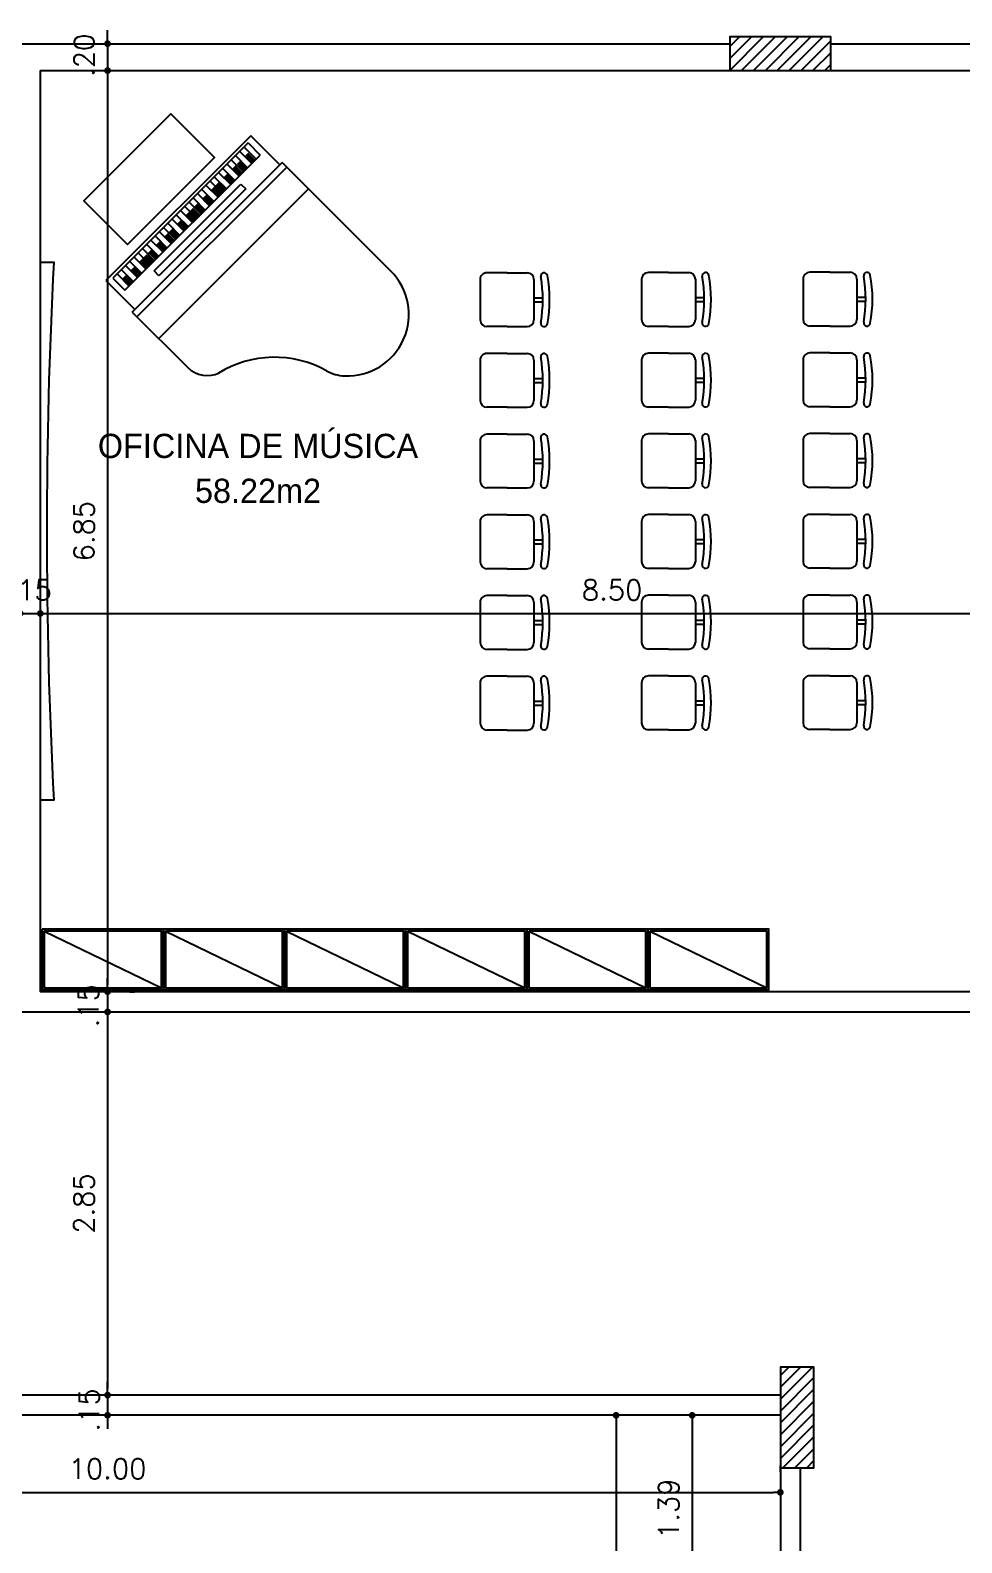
# Model space of a CAD drawing. Header units: millimetres. Extents: x 387 to 811, y 539 to 827.
# Drawn here: x 629.74 to 636.66, y 772.21 to 783.46 of the extents above; entities that cross this region are included whole.
import ezdxf
from ezdxf.enums import TextEntityAlignment as Align

# ---------------------------------------------------------------- set-up
doc = ezdxf.new("R2010")
doc.units = ezdxf.units.MM
for name, color, linetype in [('MOBILIARIO', 3, 'Continuous'), ('PAREDES EM CORTE', 5, 'Continuous'), ('pilar', 4, 'Continuous'), ('TEXTO', 4, 'Continuous')]:
    doc.layers.add(name, color=color, linetype=linetype)
doc.styles.add('ROMANS', font='romans')
doc.dimstyles.new('Cotas_trabalho', dxfattribs={"dimtxt": 0.15, "dimasz": 0.05, "dimexe": 0.2, "dimexo": 0.2, "dimgap": 0.1, "dimtad": 1, "dimzin": 4, "dimdsep": 46, "dimtxsty": 'ROMANS', "dimblk": 'DOT', "dimcen": 0.5, "dimclrd": 256, "dimclre": 256, "dimclrt": 256, "dimadec": 0, "dimazin": 0, "dimtfac": 0.666667, "dimtmove": 2, "dimatfit": 0, "dimldrblk": 'DOT', "dimfxl": 1, "dimtolj": 1, "dimtzin": 4, "dimarcsym": 0})

# ---------------------------------------------------------------- blocks, each defined once
blk = doc.blocks.new('piano')
at = {"layer": 'MOBILIARIO'}
for p, q in [((624.298, -142.108), (623.714, -142.108)), ((624.019, -142.108), (624.019, -143.683)), ((624.248, -142.108), (624.248, -143.683)), ((624.298, -142.108), (624.298, -143.683)), ((624.603, -142.134), (624.298, -142.134)), ((624.603, -143.658), (624.603, -142.134)), ((624.578, -142.185), (624.451, -142.185)), ((624.451, -142.185), (624.451, -143.607)), ((624.578, -142.229), (624.451, -142.229)), ((624.578, -142.274), (624.451, -142.274)), ((624.578, -143.607), (624.578, -142.185)), ((624.578, -142.318), (624.451, -142.318)), ((624.578, -142.362), (624.451, -142.362)), ((624.349, -143.353), (624.349, -142.439)), ((624.349, -142.439), (624.4, -142.439)), ((624.4, -142.439), (624.4, -143.353)), ((624.578, -142.407), (624.451, -142.407)), ((624.578, -142.451), (624.451, -142.451)), ((624.578, -142.496), (624.451, -142.496)), ((624.578, -142.54), (624.451, -142.54)), ((624.578, -142.585), (624.451, -142.585)), ((624.578, -142.629), (624.451, -142.629)), ((624.578, -142.674), (624.451, -142.674)), ((624.578, -142.718), (624.451, -142.718)), ((624.578, -142.762), (624.451, -142.762)), ((624.578, -142.807), (624.451, -142.807)), ((624.578, -142.851), (624.451, -142.851)), ((624.578, -142.896), (624.451, -142.896)), ((624.578, -142.94), (624.451, -142.94)), ((624.578, -142.985), (624.451, -142.985)), ((624.578, -143.029), (624.451, -143.029)), ((624.578, -143.074), (624.451, -143.074)), ((624.578, -143.118), (624.451, -143.118)), ((624.578, -143.163), (624.451, -143.163)), ((624.578, -143.207), (624.451, -143.207)), ((624.578, -143.251), (624.451, -143.251)), ((624.578, -143.296), (624.451, -143.296)), ((624.4, -143.353), (624.349, -143.353)), ((624.578, -143.34), (624.451, -143.34)), ((624.578, -143.385), (624.451, -143.385)), ((624.578, -143.429), (624.451, -143.429)), ((624.578, -143.474), (624.451, -143.474)), ((624.578, -143.518), (624.451, -143.518)), ((624.578, -143.563), (624.451, -143.563)), ((624.578, -143.607), (624.451, -143.607)), ((623.155, -143.683), (624.298, -143.683)), ((624.298, -143.658), (624.603, -143.658))]:
    blk.add_line(p, q, dxfattribs=at)
at = {"layer": 'MOBILIARIO', "const_width": 0.0381}
for points in [[(624.451, -142.248), (624.527, -142.248)], [(624.451, -142.337), (624.527, -142.337)], [(624.451, -142.426), (624.527, -142.426)], [(624.451, -142.47), (624.527, -142.47)], [(624.451, -142.521), (624.527, -142.521)], [(624.451, -142.604), (624.527, -142.604)], [(624.451, -142.693), (624.527, -142.693)], [(624.451, -142.743), (624.527, -142.743)], [(624.451, -142.832), (624.527, -142.832)], [(624.451, -142.915), (624.527, -142.915)], [(624.451, -142.959), (624.527, -142.959)], [(624.451, -143.004), (624.527, -143.004)], [(624.451, -143.099), (624.527, -143.099)], [(624.451, -143.182), (624.527, -143.182)], [(624.451, -143.232), (624.527, -143.232)], [(624.451, -143.321), (624.527, -143.321)], [(624.451, -143.404), (624.527, -143.404)], [(624.451, -143.455), (624.527, -143.455)], [(624.451, -143.537), (624.527, -143.537)]]:
    blk.add_lwpolyline(points, dxfattribs=at)
at = {"layer": 'MOBILIARIO'}
blk.add_lwpolyline([(625.137, -143.353), (625.137, -142.439), (624.679, -142.439), (624.679, -143.353)], close=True, dxfattribs=at)
for centre, radius, start, end in [((623.714, -142.312), 0.203, 90, 161.1598), ((622.751, -142.057), 0.794, 285.9055, 346.5742), ((623.052, -143.114), 0.305, 105.9055, 132.5316), ((623.155, -143.226), 0.457, 132.5316, 270)]:
    blk.add_arc(centre, radius, start, end, dxfattribs=at)
blk = doc.blocks.new('armário')
at = {"layer": 'MOBILIARIO'}
blk.add_line((633.226, -151.317), (632.356, -150.897), dxfattribs=at)
for points in [[(633.241, -151.332), (633.241, -150.882), (632.341, -150.882), (632.341, -151.332)], [(633.226, -151.317), (633.226, -150.897), (632.356, -150.897), (632.356, -151.317)]]:
    blk.add_lwpolyline(points, close=True, dxfattribs=at)
blk = doc.blocks.new('cadeira')
at = {"layer": 'MOBILIARIO'}
for p, q in [((625.829, -144.198), (625.679, -144.198)), ((625.629, -144.548), (625.629, -144.248)), ((626.029, -144.548), (626.029, -144.248)), ((625.629, -144.383), (625.563, -144.383)), ((625.629, -144.413), (625.563, -144.413)), ((625.829, -144.598), (625.679, -144.598))]:
    blk.add_line(p, q, dxfattribs=at)
for points in [[(625.829, -144.198), (625.979, -144.198)], [(625.829, -144.598), (625.979, -144.598)]]:
    blk.add_lwpolyline(points, dxfattribs=at)
for centre, radius, start, end in [((625.554, -144.223), 0.025, 349.6601, 169.6601), ((625.679, -144.248), 0.05, 90, 180), ((625.979, -144.248), 0.05, 0, 90), ((626.513, -144.398), 1, 169.6601, 190.3399), ((626.513, -144.398), 0.95, 169.6601, 190.3399), ((625.554, -144.573), 0.025, 190.3399, 10.3399), ((625.679, -144.548), 0.05, 180, 270), ((625.979, -144.548), 0.05, 270, 0)]:
    blk.add_arc(centre, radius, start, end, dxfattribs=at)
blk = doc.blocks.new('_DOT')
at = {"color": 0, "linetype": 'ByBlock'}
blk.add_line((-0.5, 0), (-1, 0), dxfattribs=at)
at = {"color": 0, "linetype": 'ByBlock', "const_width": 0.5}
blk.add_lwpolyline([(-0.25, 0, 1), (0.25, 0, 1)], format="xyb", close=True, dxfattribs=at)
blk = doc.blocks.new('*D169')
at = {"lineweight": -2}
for p, q in [((629.614, 779.123), (629.564, 779.123)), ((629.664, 779.123), (629.814, 779.123)), ((629.864, 779.123), (629.914, 779.123)), ((629.664, 778.935), (629.664, 778.923))]:
    blk.add_line(p, q, dxfattribs=at)
at = {"layer": 'Defpoints', "color": 0}
for p in [(629.664, 779.135), (629.814, 779.123), (629.814, 779.123)]:
    blk.add_point(p, dxfattribs=at)
at = {"lineweight": -2, "xscale": 0.05, "yscale": 0.05, "zscale": 0.05}
blk.add_blockref('_DOT', (629.664, 779.123), dxfattribs=at)
at = {"lineweight": -2, "xscale": 0.05, "yscale": 0.05, "zscale": 0.05, "rotation": 180}
blk.add_blockref('_DOT', (629.814, 779.123), dxfattribs=at)
at = {"insert": (629.739, 779.298), "char_height": 0.15, "attachment_point": 5, "style": 'ROMANS'}
blk.add_mtext('\\A1;.15', dxfattribs=at)
blk = doc.blocks.new('*D170')
at = {"lineweight": -2}
blk.add_line((629.864, 779.123), (638.264, 779.123), dxfattribs=at)
at = {"layer": 'Defpoints', "color": 0}
for p in [(629.814, 779.123), (638.314, 779.123), (638.314, 779.123)]:
    blk.add_point(p, dxfattribs=at)
at = {"lineweight": -2, "xscale": 0.05, "yscale": 0.05, "zscale": 0.05, "rotation": 180}
blk.add_blockref('_DOT', (629.814, 779.123), dxfattribs=at)
at = {"lineweight": -2, "xscale": 0.05, "yscale": 0.05, "zscale": 0.05}
blk.add_blockref('_DOT', (638.314, 779.123), dxfattribs=at)
at = {"insert": (634.064, 779.298), "char_height": 0.15, "attachment_point": 5, "style": 'ROMANS'}
blk.add_mtext('\\A1;8.50', dxfattribs=at)
blk = doc.blocks.new('*D175')
at = {"lineweight": -2}
for p, q in [((630.314, 783.41), (630.314, 783.46)), ((630.314, 783.36), (630.314, 783.16)), ((630.314, 783.11), (630.314, 783.06))]:
    blk.add_line(p, q, dxfattribs=at)
at = {"layer": 'Defpoints', "color": 0}
for p in [(630.314, 783.36, 54), (630.314, 783.16, 54), (630.314, 783.16)]:
    blk.add_point(p, dxfattribs=at)
at = {"lineweight": -2, "xscale": 0.05, "yscale": 0.05, "zscale": 0.05}
for p, rotation in [((630.314, 783.36), 270), ((630.314, 783.16), 90)]:
    blk.add_blockref('_DOT', p, dxfattribs=dict(at, rotation=rotation))
at = {"insert": (630.14, 783.274), "char_height": 0.15, "attachment_point": 5, "rotation": 90, "style": 'ROMANS'}
blk.add_mtext('\\A1;.20', dxfattribs=at)
blk = doc.blocks.new('*D176')
at = {"lineweight": -2}
for p, q in [((630.314, 783.11), (630.314, 776.36)), ((630.479, 776.31), (630.514, 776.31))]:
    blk.add_line(p, q, dxfattribs=at)
at = {"layer": 'Defpoints', "color": 0}
for p in [(630.314, 783.16, 54), (630.279, 776.31, 54), (630.314, 776.31)]:
    blk.add_point(p, dxfattribs=at)
at = {"lineweight": -2, "xscale": 0.05, "yscale": 0.05, "zscale": 0.05}
for p, rotation in [((630.314, 783.16), 90), ((630.314, 776.31), 270)]:
    blk.add_blockref('_DOT', p, dxfattribs=dict(at, rotation=rotation))
at = {"insert": (630.139, 779.735), "char_height": 0.15, "attachment_point": 5, "rotation": 90, "style": 'ROMANS'}
blk.add_mtext('\\A1;6.85', dxfattribs=at)
blk = doc.blocks.new('*D177')
at = {"lineweight": -2}
for p, q in [((630.314, 776.36), (630.314, 776.41)), ((630.314, 776.31), (630.314, 776.16)), ((630.479, 776.31), (630.514, 776.31)), ((630.314, 776.11), (630.314, 776.06)), ((630.479, 776.16), (630.514, 776.16))]:
    blk.add_line(p, q, dxfattribs=at)
at = {"layer": 'Defpoints', "color": 0}
for p in [(630.279, 776.31, 54), (630.279, 776.16, 54), (630.314, 776.16)]:
    blk.add_point(p, dxfattribs=at)
at = {"lineweight": -2, "xscale": 0.05, "yscale": 0.05, "zscale": 0.05}
for p, rotation in [((630.314, 776.31), 270), ((630.314, 776.16), 90)]:
    blk.add_blockref('_DOT', p, dxfattribs=dict(at, rotation=rotation))
at = {"insert": (630.171, 776.206), "char_height": 0.15, "attachment_point": 5, "rotation": 90, "style": 'ROMANS'}
blk.add_mtext('\\A1;.15', dxfattribs=at)
blk = doc.blocks.new('*D178')
at = {"lineweight": -2}
for p, q in [((630.314, 776.11), (630.314, 773.36)), ((630.479, 776.16), (630.514, 776.16)), ((630.302, 773.31), (630.114, 773.31))]:
    blk.add_line(p, q, dxfattribs=at)
at = {"layer": 'Defpoints', "color": 0}
for p in [(630.279, 776.16, 54), (630.314, 773.31), (630.502, 773.31, 54)]:
    blk.add_point(p, dxfattribs=at)
at = {"lineweight": -2, "xscale": 0.05, "yscale": 0.05, "zscale": 0.05}
for p, rotation in [((630.314, 776.16), 90), ((630.314, 773.31), 270)]:
    blk.add_blockref('_DOT', p, dxfattribs=dict(at, rotation=rotation))
at = {"insert": (630.139, 774.735), "char_height": 0.15, "attachment_point": 5, "rotation": 90, "style": 'ROMANS'}
blk.add_mtext('\\A1;2.85', dxfattribs=at)
blk = doc.blocks.new('*D179')
at = {"lineweight": -2}
for p, q in [((630.314, 773.36), (630.314, 773.41)), ((630.314, 773.31), (630.314, 773.16)), ((630.314, 773.11), (630.314, 773.06))]:
    blk.add_line(p, q, dxfattribs=at)
at = {"layer": 'Defpoints', "color": 0}
for p in [(630.314, 773.31), (630.314, 773.16), (630.314, 773.16)]:
    blk.add_point(p, dxfattribs=at)
at = {"lineweight": -2, "xscale": 0.05, "yscale": 0.05, "zscale": 0.05}
for p, rotation in [((630.314, 773.31), 270), ((630.314, 773.16), 90)]:
    blk.add_blockref('_DOT', p, dxfattribs=dict(at, rotation=rotation))
at = {"insert": (630.177, 773.2), "char_height": 0.15, "attachment_point": 5, "rotation": 90, "style": 'ROMANS'}
blk.add_mtext('\\A1;.15', dxfattribs=at)
blk = doc.blocks.new('*D185')
at = {"lineweight": -2}
for p, q in [((625.314, 772.755), (625.314, 772.787)), ((635.314, 772.739), (635.314, 772.787)), ((625.364, 772.587), (635.264, 772.587))]:
    blk.add_line(p, q, dxfattribs=at)
at = {"layer": 'Defpoints', "color": 0}
for p in [(625.314, 772.555, 54), (635.314, 772.587), (635.314, 772.539, 54)]:
    blk.add_point(p, dxfattribs=at)
at = {"lineweight": -2, "xscale": 0.05, "yscale": 0.05, "zscale": 0.05, "rotation": 180}
blk.add_blockref('_DOT', (625.314, 772.587), dxfattribs=at)
at = {"lineweight": -2, "xscale": 0.05, "yscale": 0.05, "zscale": 0.05}
blk.add_blockref('_DOT', (635.314, 772.587), dxfattribs=at)
at = {"insert": (630.314, 772.762), "char_height": 0.15, "attachment_point": 5, "style": 'ROMANS'}
blk.add_mtext('\\A1;10.00', dxfattribs=at)
blk = doc.blocks.new('*D269')
at = {"lineweight": -2}
blk.add_line((634.659, 773.11), (634.659, 771.819), dxfattribs=at)
at = {"layer": 'Defpoints', "color": 0}
for p in [(634.659, 773.16), (634.659, 771.769), (634.659, 771.769)]:
    blk.add_point(p, dxfattribs=at)
at = {"lineweight": -2, "xscale": 0.05, "yscale": 0.05, "zscale": 0.05}
for p, rotation in [((634.659, 773.16), 90), ((634.659, 771.769), 270)]:
    blk.add_blockref('_DOT', p, dxfattribs=dict(at, rotation=rotation))
at = {"insert": (634.484, 772.465), "char_height": 0.15, "attachment_point": 5, "rotation": 90, "style": 'ROMANS'}
blk.add_mtext('\\A1;1.39', dxfattribs=at)
blk = doc.blocks.new('*D284')
at = {"lineweight": -2}
for p, q in [((634.093, 773.11), (634.093, 738.21)), ((634.281, 738.16), (634.293, 738.16))]:
    blk.add_line(p, q, dxfattribs=at)
at = {"layer": 'Defpoints', "color": 0}
for p in [(634.093, 773.16), (634.081, 738.16), (634.093, 738.16)]:
    blk.add_point(p, dxfattribs=at)
at = {"lineweight": -2, "xscale": 0.05, "yscale": 0.05, "zscale": 0.05}
for p, rotation in [((634.093, 773.16), 90), ((634.093, 738.16), 270)]:
    blk.add_blockref('_DOT', p, dxfattribs=dict(at, rotation=rotation))
at = {"insert": (633.918, 755.66), "char_height": 0.15, "attachment_point": 5, "rotation": 90, "style": 'ROMANS'}
blk.add_mtext('\\A1;35.00', dxfattribs=at)

msp = doc.modelspace()

# ---------------------------------------------------------------- hatches: boundary and pattern name
at = {"layer": 'pilar'}
h = msp.add_hatch(dxfattribs=at)
h.set_pattern_fill('ANSI31', color=8, scale=0.5, style=0)
h.set_pattern_definition([(45, (-442.20881, 852.58743), (-0.044194174, 0.044194174), [])])
h.paths.add_polyline_path([(635.689, 783.41), (634.939, 783.41), (634.939, 783.16), (635.689, 783.16)])
h = msp.add_hatch(dxfattribs=at)
h.set_pattern_fill('ANSI31', color=8, scale=0.5, style=0)
h.set_pattern_definition([(45, (-452.20881, 852.57177), (-0.044194174, 0.044194174), [])])
h.paths.add_polyline_path([(635.564, 773.519), (635.314, 773.519), (635.314, 772.769), (635.564, 772.769)])

# ---------------------------------------------------------------- linework, layer by layer
at = {"layer": 'MOBILIARIO', "elevation": 54}
msp.add_lwpolyline([(629.814, 781.735), (629.914, 781.735, 0.025925), (629.914, 777.735), (629.814, 777.735)], format="xyb", dxfattribs=at)
at = {"layer": 'PAREDES EM CORTE'}
for p, q in [((625.689, 783.36, 54), (634.939, 783.36, 54)), ((635.689, 783.36, 54), (645.064, 783.36, 54)), ((629.814, 783.16, 54), (634.939, 783.16, 54)), ((629.814, 783.16, 54), (629.814, 776.31, 54)), ((635.689, 783.16, 54), (638.314, 783.16, 54)), ((637.014, 776.31, 54), (629.814, 776.31, 54)), ((629.664, 776.16, 54), (637.014, 776.16, 54)), ((635.314, 773.31, 54), (625.689, 773.31, 54)), ((635.314, 773.16, 54), (625.689, 773.16, 54)), ((635.314, 772.769, 54), (635.314, 771.769, 54)), ((635.464, 771.769, 54), (635.464, 772.769, 54))]:
    msp.add_line(p, q, dxfattribs=at)
at = {"layer": 'pilar', "elevation": 54}
for points in [[(635.689, 783.16), (635.689, 783.41), (634.939, 783.41), (634.939, 783.16)], [(635.314, 772.769), (635.564, 772.769), (635.564, 773.519), (635.314, 773.519)]]:
    msp.add_lwpolyline(points, close=True, dxfattribs=at)

# ---------------------------------------------------------------- block references
at = {"layer": 'MOBILIARIO'}
for name, p, rotation in [('piano', (971.457, 239.433, 54), 135.0000000000069), ('cadeira', (1259.112, 637.058, 54), 180), ('cadeira', (1260.312, 637.06, 54), 180), ('cadeira', (1261.512, 637.062, 54), 180), ('cadeira', (1259.112, 636.458, 54), 180), ('cadeira', (1260.312, 636.46, 54), 180), ('cadeira', (1261.512, 636.462, 54), 180), ('cadeira', (1259.112, 635.858, 54), 180), ('cadeira', (1260.312, 635.86, 54), 180), ('cadeira', (1261.512, 635.862, 54), 180), ('cadeira', (1259.112, 635.258, 54), 180), ('cadeira', (1260.312, 635.26, 54), 180), ('cadeira', (1261.512, 635.262, 54), 180), ('cadeira', (1259.112, 634.658, 54), 180), ('cadeira', (1260.312, 634.66, 54), 180), ('cadeira', (1261.512, 634.662, 54), 180), ('cadeira', (1259.112, 634.058, 54), 180), ('cadeira', (1260.312, 634.06, 54), 180), ('cadeira', (1261.512, 634.062, 54), 180), ('armário', (1263.07, 625.443, 54), 180), ('armário', (1263.97, 625.443, 54), 180), ('armário', (1264.87, 625.443, 54), 180), ('armário', (1265.77, 625.443, 54), 180), ('armário', (1266.67, 625.443, 54), 180), ('armário', (1267.57, 625.443, 54), 180)]:
    msp.add_blockref(name, p, dxfattribs=dict(at, rotation=rotation))

# ---------------------------------------------------------------- texts
at = {"layer": 'TEXTO'}
for s, p in [('OFICINA DE MÚSICA', (631.432, 780.369, 54)), ('58.22m2', (631.432, 780.035, 54))]:
    msp.add_text(s, height=0.18, dxfattribs=at).set_placement(p, align=Align.MIDDLE_CENTER)

# ---------------------------------------------------------------- dimensions: what is measured, and where the dimension line sits
for base, p1, p2, picture, middle in [((630.314, 783.16), (630.314, 783.36, 54), (630.314, 783.16, 54), '*D175', (630.14, 783.274)), ((630.314, 776.16), (630.279, 776.31, 54), (630.279, 776.16, 54), '*D177', (630.171, 776.206)), ((630.314, 773.16), (630.314, 773.31), (630.314, 773.16), '*D179', (630.177, 773.2))]:
    dim = msp.add_linear_dim(base=base, p1=p1, p2=p2, angle=90, dimstyle='Cotas_trabalho')
    dim.commit()
    dim.dimension.update_dxf_attribs({"geometry": picture, "text_midpoint": middle, "dimtype": 160})
for base, p1, p2, picture, middle in [((630.314, 776.31), (630.314, 783.16, 54), (630.279, 776.31, 54), '*D176', (630.139, 779.735)), ((630.314, 773.31), (630.279, 776.16, 54), (630.502, 773.31, 54), '*D178', (630.139, 774.735)), ((634.093, 738.16), (634.093, 773.16), (634.081, 738.16), '*D284', (633.918, 755.66)), ((634.659, 771.769), (634.659, 773.16), (634.659, 771.769), '*D269', (634.484, 772.465))]:
    dim = msp.add_linear_dim(base=base, p1=p1, p2=p2, angle=90, dimstyle='Cotas_trabalho')
    dim.commit()
    dim.dimension.update_dxf_attribs({"geometry": picture, "text_midpoint": middle})
dim = msp.add_linear_dim(base=(629.814, 779.123), p1=(629.664, 779.135), p2=(629.814, 779.123), dimstyle='Cotas_trabalho')
dim.commit()
dim.dimension.update_dxf_attribs({"geometry": '*D169', "text_midpoint": (629.739, 779.298), "dimtype": 160})
for base, p1, p2, picture, middle in [((638.314, 779.123), (629.814, 779.123), (638.314, 779.123), '*D170', (634.064, 779.298)), ((635.314, 772.587), (625.314, 772.555, 54), (635.314, 772.539, 54), '*D185', (630.314, 772.762))]:
    dim = msp.add_linear_dim(base=base, p1=p1, p2=p2, dimstyle='Cotas_trabalho')
    dim.commit()
    dim.dimension.update_dxf_attribs({"geometry": picture, "text_midpoint": middle})

doc.saveas('drawing.dxf')
